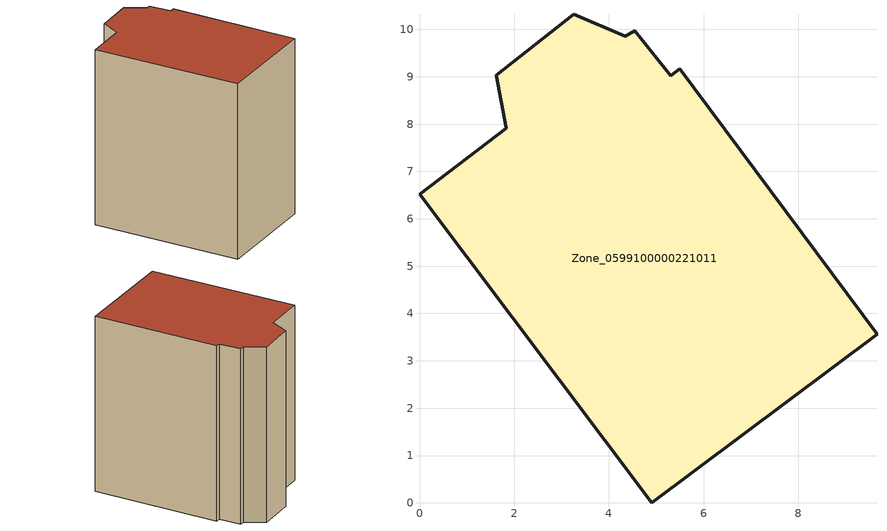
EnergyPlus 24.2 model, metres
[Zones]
Zone_0599100000221011
 floor ground (C_G): 1.83,7.91 1.62,9.03 3.26,10.32 4.34,9.85 4.54,9.97 5.3,9.02 5.5,9.17 9.66,3.56 4.9,0 0,6.52 z0
 wall outside (C_F): 4.9,0 9.66,3.56 5.5,9.17 5.3,9.02 4.54,9.97 4.34,9.85 3.26,10.32 1.62,9.03 1.83,7.91 0,6.52 4.9,0 z0:9.77
 roof outside (C_R): 1.83,7.91 0,6.52 4.9,0 9.66,3.56 5.5,9.17 5.3,9.02 4.54,9.97 4.34,9.85 3.26,10.32 1.62,9.03 z9.77
[BUILDING]
Pand.0599100000221011: North Axis=0; Terrain=City; Loads Convergence Tolerance Value=0.04; Temperature Convergence Tolerance Value=0.4; Solar Distribution=FullExterior; Maximum Number of Warmup Days=25; Minimum Number of Warmup Days=1
[Site:Location]
Rotterdam.The.Hague.AP_ZH_NLD Design_Conditions: Latitude=51.96; Longitude=4.45; Time Zone=1; Elevation=-4.5
[SITE:GROUNDTEMPERATURE:BUILDINGSURFACE]
18, 18, 18, 18, 18, 18, 18, 18, 18, 18, 18, 18
[MATERIAL] Thermal Absorptance=0.9; Solar Absorptance=0.7; Visible Absorptance=0.7
Name | Roughness | Thickness | Conductivity | Density | Specific Heat
G.TI.1946 | MediumSmooth | 0.15 | 1 | 540 | 1210
F.TI.1946 | Rough | 0.3 | 0.857143 | 1920 | 840
R.TI.1946 | MediumRough | 0.2 | 0.1 | 1500 | 1000
[CONSTRUCTION]
C_G: G.TI.1946
C_F: F.TI.1946
C_R: R.TI.1946
[ZONE]
Zone_0599100000221011: Type=1; Multiplier=1; Ceiling Height=Autocalculate; Volume=Autocalculate; Floor Area=autocalculate; Part of Total Floor Area=Yes
[ZONEINFILTRATION:DESIGNFLOWRATE]
Infil_Zone_0599100000221011: Zone or ZoneList or Space or SpaceList=Zone_0599100000221011; Schedule=AlwaysOn; Design Flow Rate Calculation Method=Flow/Area; Flow Rate per Floor Area=0.003; Constant Term Coefficient=1; Temperature Term Coefficient=0; Velocity Term Coefficient=0; Velocity Squared Term Coefficient=0
[HVACTEMPLATE:ZONE:IDEALLOADSAIRSYSTEM]
Zone_0599100000221011: Maximum Heating Supply Air Temperature=50; Minimum Cooling Supply Air Temperature=13; Maximum Heating Supply Air Humidity Ratio=0.0156; Minimum Cooling Supply Air Humidity Ratio=0.0077; Heating Limit=NoLimit; Cooling Limit=NoLimit; Dehumidification Control Type=ConstantSensibleHeatRatio; Cooling Sensible Heat Ratio=0.7; Dehumidification Setpoint=60; Humidification Control Type=None; Humidification Setpoint=30; Outdoor Air Method=None; Outdoor Air Flow Rate per Person=0.00944; Outdoor Air Flow Rate per Zone Floor Area=0; Outdoor Air Flow Rate per Zone=0; Demand Controlled Ventilation Type=None; Outdoor Air Economizer Type=NoEconomizer; Heat Recovery Type=None; Sensible Heat Recovery Effectiveness=0.7; Latent Heat Recovery Effectiveness=0.65
[ZONECONTROL:THERMOSTAT]
ThermostatControl_Zone_0599100000221011: Zone or ZoneList=Zone_0599100000221011; Control Type Schedule=DualSetpointControlType; Control 1=Thermostat_Zone_0599100000221011; Temperature Difference Between Cutout And Setpoint=0
[THERMOSTATSETPOINT:DUALSETPOINT]
Thermostat_Zone_0599100000221011: Heating Setpoint Temperature Schedule=HeatingSetpoint_Zone_0599100000221011; Cooling Setpoint Temperature Schedule=CoolingSetpoint_Zone_0599100000221011
[SCHEDULE:COMPACT]
HeatingSetpoint_Zone_0599100000221011: Through: 12/31, For: AllDays, Until: 24:00, 21
CoolingSetpoint_Zone_0599100000221011: Through: 12/31, For: AllDays, Until: 24:00, 24
DualSetpointControlType: Through: 12/31, For: AllDays, Until: 24:00, 4
AlwaysOn: Through: 12/31, For: AllDays, Until: 24:00, 1
